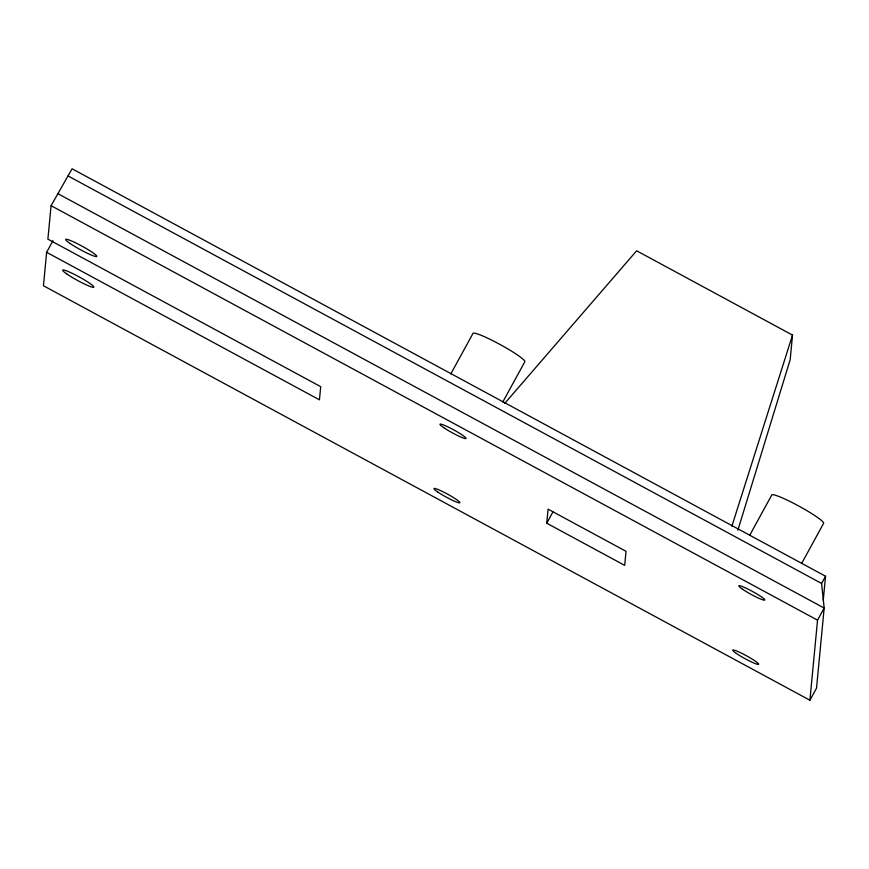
<?xml version="1.0" encoding="UTF-8"?>
<svg xmlns="http://www.w3.org/2000/svg" width="869" height="869" viewBox="0 0 869 869"><rect width="100%" height="100%" fill="white"/><g stroke="black" fill="none" stroke-linecap="round" stroke-linejoin="round"><path stroke-width="1.3" d="M46.633 252.303L43.45 285.749L809.908 700.229L816.534 688.129L824.17 608.05L821.596 583.447L825.55 576.223L72.084 168.771L51.086 205.681L47.893 239.127L320.704 386.662L319.444 399.827L46.633 252.303A55.442 2.596 -61.6 0 0 52.9 240.713M546.742 523.203L548.078 509.158L626.028 551.315L624.681 565.361L546.742 523.203L553.151 511.493M504.704 403.455L636.64 250.793L792.528 335.097L790.182 359.679L737.857 530.264M809.908 700.229L817.533 620.162L824.17 608.05L57.712 193.57M823.247 600.403L825.55 576.223M731.883 526.179L792.528 335.097M450.837 373.887L472.932 333.522A29.568 3.248 28.7 0 1 499.251 344.059A29.568 3.248 28.7 0 1 524.898 361.623L502.793 401.989M749.621 535.467L771.715 495.102A29.568 3.248 28.7 0 1 798.035 505.639A29.568 3.248 28.7 0 1 823.682 523.203L801.587 563.568M68.13 175.994L821.596 583.447M51.086 205.681L817.533 620.162M437.618 491.908A14.784 1.619 28.7 0 0 459.419 502.869A14.784 1.619 28.7 0 0 443.711 492.115A14.784 1.619 28.7 0 0 437.618 491.908M736.401 653.477A14.784 1.619 28.7 0 0 758.213 664.448A14.784 1.619 28.7 0 0 742.506 653.694A14.784 1.619 28.7 0 0 736.401 653.477M443.733 427.635A14.784 1.619 28.7 0 0 465.545 438.606A14.784 1.619 28.7 0 0 449.838 427.841A14.784 1.619 28.7 0 0 443.733 427.635M742.528 589.215A14.784 1.619 28.7 0 0 764.34 600.175A14.784 1.619 28.7 0 0 748.633 589.421A14.784 1.619 28.7 0 0 742.528 589.215M67.109 274.169A17.738 1.944 28.7 0 0 93.287 287.335A17.738 1.944 28.7 0 0 74.441 274.43A17.738 1.944 28.7 0 0 67.109 274.169M70.041 243.439A17.738 1.944 28.7 0 0 96.209 256.605A17.738 1.944 28.7 0 0 77.363 243.7A17.738 1.944 28.7 0 0 70.041 243.439"/></g></svg>
